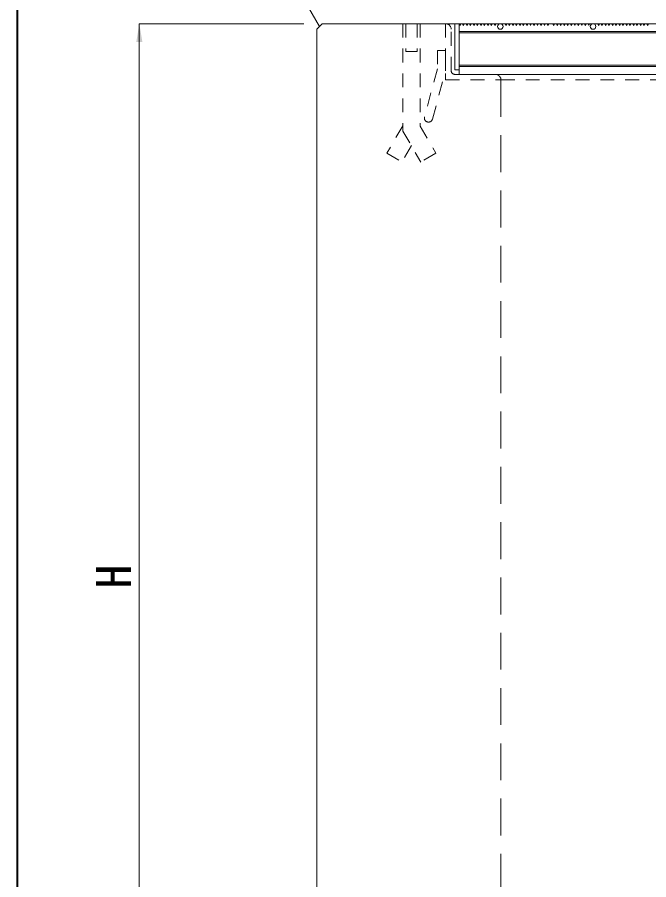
# Model space of a CAD drawing. Units: millimetres at full size; details may follow other scales. Extents: x 77366 to 106166, y -28085 to 6898.
# Drawn here: x 102366 to 103051, y -24481 to -23545 of the extents above; entities that cross this region are included whole.
import ezdxf
from ezdxf.enums import TextEntityAlignment as Align

# ---------------------------------------------------------------- set-up
doc = ezdxf.new("R2010")
doc.units = ezdxf.units.MM
doc.header["$LTSCALE"] = 50
doc.linetypes.add('USER1', pattern=[0.54, 0.3, -0.24])
doc.linetypes.add('USER2', pattern=[1.2, 0.8, -0.4])
for name, color, linetype, lineweight in [('受枠', 3, 'USER2', 9), ('図枠', 7, 'Continuous', 5), ('寸法線', 7, 'Continuous', 13), ('引出線', 4, 'Continuous', 13), ('本体', 2, 'Continuous', 20), ('ｲﾝｻｰﾄ', 3, 'USER1', 9), ('ｸﾞﾚｰﾁﾝｸﾞ', 7, 'Continuous', 5)]:
    doc.layers.add(name, color=color, linetype=linetype, lineweight=lineweight)
doc.styles.add('ＭＳ ゴシック', font='')
doc.styles.get('ＭＳ ゴシック').set_extended_font_data('MS Gothic')

# ---------------------------------------------------------------- blocks, each defined once
blk = doc.blocks.new('filled_arrow')
at = {"color": 0, "linetype": 'Continuous', "lineweight": -2}
blk.add_solid([(7.5, 1.25), (0, 0), (7.5, -1.25)], dxfattribs=at)

msp = doc.modelspace()

# ---------------------------------------------------------------- linework, layer by layer
at = {"layer": '受枠', "linetype": 'USER1'}
for p, q in [((102830.8, -23551.94), (102830.8, -23612.94)), ((102836.8, -23602.94), (102836.8, -23557.94)), ((102830.8, -23580.94), (102821.8, -23580.94)), ((102821.8, -23580.94), (102821.8, -23600.94)), ((102830.8, -23600.94), (102830.8, -23580.94)), ((102821.8, -23600.94), (102807.82, -23653.1)), ((102816.51, -23655.43), (102830.49, -23603.27)), ((102830.8, -23612.94), (102890.8, -23612.94)), ((102830.8, -23612.94), (102846.8, -23612.94)), ((102840.8, -23606.94), (102845.3, -23606.94)), ((102984.8, -23606.94), (102845.3, -23606.94)), ((102890.8, -23612.94), (103850.8, -23612.94))]:
    msp.add_line(p, q, dxfattribs=at)
for centre, radius, start, end in [((102830.8, -23557.94), 6, 0, 90), ((102821.8, -23600.94), 9, 345, 0), ((102840.8, -23602.94), 4, 180, 270), ((102884.8, -23612.94), 6, 0, 90), ((102812.17, -23654.26), 4.5, 165, 345)]:
    msp.add_arc(centre, radius, start, end, dxfattribs=at)
at = {"layer": '図枠', "lineweight": 40}
msp.add_line((102365.8, -22345.36), (102365.8, -27885.36), dxfattribs=at)
at = {"layer": '寸法線'}
for p in [(102498.3, -24751.94), (102676.8, -23551.94)]:
    msp.add_line(p, (102498.3, -23551.94), dxfattribs=at)
at = {"layer": '引出線'}
msp.add_lwpolyline([(102693.8, -23554.94), (102593.73, -23381.62), (102531.34, -23381.62)], dxfattribs=at)
at = {"layer": '本体'}
for p, q in [((102690.8, -23557.94), (102696.8, -23551.94)), ((102690.8, -23557.94), (102690.8, -24751.94)), ((102696.8, -23551.94), (103984.8, -23551.94))]:
    msp.add_line(p, q, dxfattribs=at)
at = {"layer": '本体', "linetype": 'USER2', "lineweight": 9}
msp.add_line((102890.8, -23612.94), (102890.8, -24751.94), dxfattribs=at)
at = {"layer": 'ｲﾝｻｰﾄ'}
for p, q in [((102784.3, -23551.94), (102784.3, -23668.41)), ((102784.3, -23551.94), (102803.3, -23551.94)), ((102787.72, -23551.94), (102787.72, -23581.94)), ((102799.88, -23551.94), (102799.88, -23581.94)), ((102803.3, -23551.94), (102803.3, -23663.32)), ((102787.72, -23581.94), (102799.88, -23581.94)), ((102784.3, -23662.61), (102767.08, -23692.44)), ((102784.3, -23668.41), (102803.75, -23702.12)), ((102803.3, -23663.32), (102820.21, -23692.62)), ((102793.8, -23684.16), (102783.53, -23701.94)), ((102767.08, -23692.44), (102783.53, -23701.94)), ((102820.21, -23692.62), (102803.75, -23702.12))]:
    msp.add_line(p, q, dxfattribs=at)
at = {"layer": 'ｸﾞﾚｰﾁﾝｸﾞ'}
for p, q in [((102840.8, -23551.94), (102945.3, -23551.94)), ((102840.8, -23551.94), (102840.8, -23601.94)), ((102845.3, -23551.94), (103836.3, -23551.94)), ((102845.3, -23551.94), (102845.3, -23606.94)), ((102845.3, -23551.94), (102977.7, -23551.94)), ((102845.3, -23551.94), (102845.3, -23601.94)), ((102846.2, -23554.04), (102845.3, -23551.94)), ((102847.1, -23551.94), (102846.2, -23554.04)), ((102849.1, -23551.94), (102847.1, -23551.94)), ((102850, -23554.04), (102849.1, -23551.94)), ((102850.9, -23551.94), (102850, -23554.04)), ((102852.9, -23551.94), (102850.9, -23551.94)), ((102853.8, -23554.04), (102852.9, -23551.94)), ((102854.7, -23551.94), (102853.8, -23554.04)), ((102856.7, -23551.94), (102854.7, -23551.94)), ((102857.6, -23554.04), (102856.7, -23551.94)), ((102858.5, -23551.94), (102857.6, -23554.04)), ((102860.5, -23551.94), (102858.5, -23551.94)), ((102861.4, -23554.04), (102860.5, -23551.94)), ((102862.3, -23551.94), (102861.4, -23554.04)), ((102864.3, -23551.94), (102862.3, -23551.94)), ((102865.2, -23554.04), (102864.3, -23551.94)), ((102866.1, -23551.94), (102865.2, -23554.04)), ((102868.1, -23551.94), (102866.1, -23551.94)), ((102869, -23554.04), (102868.1, -23551.94)), ((102869.9, -23551.94), (102869, -23554.04)), ((102871.9, -23551.94), (102869.9, -23551.94)), ((102872.8, -23554.04), (102871.9, -23551.94)), ((102873.7, -23551.94), (102872.8, -23554.04)), ((102875.7, -23551.94), (102873.7, -23551.94)), ((102876.6, -23554.04), (102875.7, -23551.94)), ((102877.5, -23551.94), (102876.6, -23554.04)), ((102879.5, -23551.94), (102877.5, -23551.94)), ((102880.4, -23554.04), (102879.5, -23551.94)), ((102881.3, -23551.94), (102880.4, -23554.04)), ((102883.3, -23551.94), (102881.3, -23551.94)), ((102884.2, -23554.04), (102883.3, -23551.94)), ((102885.1, -23551.94), (102884.2, -23554.04)), ((102889.58, -23551.94), (102891.58, -23551.94)), ((102893.38, -23551.94), (102895.38, -23551.94)), ((102895.38, -23551.94), (102896.28, -23554.04)), ((102896.28, -23554.04), (102897.18, -23551.94)), ((102897.18, -23551.94), (102899.18, -23551.94)), ((102899.18, -23551.94), (102900.08, -23554.04)), ((102900.08, -23554.04), (102900.98, -23551.94)), ((102900.98, -23551.94), (102902.98, -23551.94)), ((102902.98, -23551.94), (102903.88, -23554.04)), ((102903.88, -23554.04), (102904.78, -23551.94)), ((102904.78, -23551.94), (102906.78, -23551.94)), ((102906.78, -23551.94), (102907.68, -23554.04)), ((102907.68, -23554.04), (102908.58, -23551.94)), ((102908.58, -23551.94), (102910.58, -23551.94)), ((102910.58, -23551.94), (102911.48, -23554.04)), ((102911.48, -23554.04), (102912.38, -23551.94)), ((102912.38, -23551.94), (102914.38, -23551.94)), ((102914.38, -23551.94), (102915.28, -23554.04)), ((102915.28, -23554.04), (102916.18, -23551.94)), ((102916.18, -23551.94), (102918.18, -23551.94)), ((102918.18, -23551.94), (102919.08, -23554.04)), ((102919.08, -23554.04), (102919.98, -23551.94)), ((102919.98, -23551.94), (102921.98, -23551.94)), ((102921.98, -23551.94), (102922.88, -23554.04)), ((102922.88, -23554.04), (102923.78, -23551.94)), ((102923.78, -23551.94), (102925.78, -23551.94)), ((102925.78, -23551.94), (102926.68, -23554.04)), ((102926.68, -23554.04), (102927.58, -23551.94)), ((102927.58, -23551.94), (102929.58, -23551.94)), ((102929.58, -23551.94), (102930.48, -23554.04)), ((102930.48, -23554.04), (102931.38, -23551.94)), ((102931.38, -23551.94), (102933.38, -23551.94)), ((102933.38, -23551.94), (102934.28, -23554.04)), ((102934.28, -23554.04), (102935.18, -23551.94)), ((102935.18, -23551.94), (102937.18, -23551.94)), ((102937.18, -23551.94), (102938.08, -23554.04)), ((102938.08, -23554.04), (102938.98, -23551.94)), ((102938.98, -23551.94), (102940.98, -23551.94)), ((102940.98, -23551.94), (102941.88, -23554.04)), ((102941.88, -23554.04), (102942.78, -23551.94)), ((102945.3, -23551.94), (102947.3, -23551.94)), ((102947.3, -23551.94), (102948.2, -23554.04)), ((102948.2, -23554.04), (102949.1, -23551.94)), ((102949.1, -23551.94), (102951.1, -23551.94)), ((102951.1, -23551.94), (102952, -23554.04)), ((102952, -23554.04), (102952.9, -23551.94)), ((102952.9, -23551.94), (102954.9, -23551.94)), ((102954.9, -23551.94), (102955.8, -23554.04)), ((102955.8, -23554.04), (102956.7, -23551.94)), ((102956.7, -23551.94), (102958.7, -23551.94)), ((102958.7, -23551.94), (102959.6, -23554.04)), ((102959.6, -23554.04), (102960.5, -23551.94)), ((102960.5, -23551.94), (102962.5, -23551.94)), ((102962.5, -23551.94), (102963.4, -23554.04)), ((102963.4, -23554.04), (102964.3, -23551.94)), ((102964.3, -23551.94), (102966.3, -23551.94)), ((102966.3, -23551.94), (102967.2, -23554.04)), ((102967.2, -23554.04), (102968.1, -23551.94)), ((102968.1, -23551.94), (102970.1, -23551.94)), ((102970.1, -23551.94), (102971, -23554.04)), ((102971, -23554.04), (102971.9, -23551.94)), ((102971.9, -23551.94), (102973.9, -23551.94)), ((102973.9, -23551.94), (102974.8, -23554.04)), ((102974.8, -23554.04), (102975.7, -23551.94)), ((102977.7, -23551.94), (102978.6, -23554.04)), ((102978.6, -23554.04), (102979.5, -23551.94)), ((102979.5, -23551.94), (102981.5, -23551.94)), ((102981.5, -23551.94), (102982.4, -23554.04)), ((102982.4, -23554.04), (102983.3, -23551.94)), ((102983.3, -23551.94), (102985.3, -23551.94)), ((102985.3, -23551.94), (102986.2, -23554.04)), ((102986.2, -23554.04), (102987.1, -23551.94)), ((102993.8, -23551.94), (102995.8, -23551.94)), ((102995.8, -23551.94), (102996.7, -23554.04)), ((102996.7, -23554.04), (102997.6, -23551.94)), ((102997.6, -23551.94), (102999.6, -23551.94)), ((102999.6, -23551.94), (103000.5, -23554.04)), ((103000.5, -23554.04), (103001.4, -23551.94)), ((103001.4, -23551.94), (103003.4, -23551.94)), ((103003.4, -23551.94), (103004.3, -23554.04)), ((103004.3, -23554.04), (103005.2, -23551.94)), ((103005.2, -23551.94), (103007.2, -23551.94)), ((103007.2, -23551.94), (103008.1, -23554.04)), ((103008.1, -23554.04), (103009, -23551.94)), ((103009, -23551.94), (103011, -23551.94)), ((103011, -23551.94), (103011.9, -23554.04)), ((103011.9, -23554.04), (103012.8, -23551.94)), ((103012.8, -23551.94), (103014.8, -23551.94)), ((103014.8, -23551.94), (103015.7, -23554.04)), ((103015.7, -23554.04), (103016.6, -23551.94)), ((103016.6, -23551.94), (103018.6, -23551.94)), ((103018.6, -23551.94), (103019.5, -23554.04)), ((103019.5, -23554.04), (103020.4, -23551.94)), ((103020.4, -23551.94), (103022.4, -23551.94)), ((103022.4, -23551.94), (103023.3, -23554.04)), ((103023.3, -23554.04), (103024.2, -23551.94)), ((103024.2, -23551.94), (103026.2, -23551.94)), ((103026.2, -23551.94), (103027.1, -23554.04)), ((103027.1, -23554.04), (103028, -23551.94)), ((103028, -23551.94), (103030, -23551.94)), ((103030, -23551.94), (103030.9, -23554.04)), ((103030.9, -23554.04), (103031.8, -23551.94)), ((103031.8, -23551.94), (103033.8, -23551.94)), ((103033.8, -23551.94), (103034.7, -23554.04)), ((103034.7, -23554.04), (103035.6, -23551.94)), ((103035.6, -23551.94), (103037.6, -23551.94)), ((103037.6, -23551.94), (103038.5, -23554.04)), ((103038.5, -23554.04), (103039.4, -23551.94)), ((103039.4, -23551.94), (103041.4, -23551.94)), ((103041.4, -23551.94), (103042.3, -23554.04)), ((103042.3, -23554.04), (103043.2, -23551.94)), ((103043.2, -23551.94), (103045.2, -23551.94)), ((103045.2, -23551.94), (103046.1, -23554.04)), ((103046.1, -23554.04), (103047, -23551.94)), ((103047, -23551.94), (103049, -23551.94)), ((103049, -23551.94), (103049.9, -23554.04)), ((103049.9, -23554.04), (103050.8, -23551.94)), ((103050.8, -23551.94), (103052.8, -23551.94)), ((102845.3, -23560.44), (103836.3, -23560.44)), ((102845.3, -23561.94), (103836.3, -23561.94)), ((102840.8, -23601.94), (102845.3, -23601.94)), ((102845.3, -23596.94), (103836.3, -23596.94)), ((102845.3, -23598.44), (103836.3, -23598.44)), ((102845.3, -23606.94), (103836.3, -23606.94))]:
    msp.add_line(p, q, dxfattribs=at)
for centre in [(102890.1, -23554.94), (102890.1, -23554.94), (102990.8, -23554.94)]:
    msp.add_circle(centre, 3, dxfattribs=at)

# ---------------------------------------------------------------- block references
at = {"layer": '寸法線', "xscale": 2.67, "yscale": 2.67, "rotation": 270}
msp.add_blockref('filled_arrow', (102498.3, -23551.94), dxfattribs=at)
at = {"layer": '引出線', "xscale": 0.133, "yscale": 0.133, "rotation": 120}
msp.add_blockref('filled_arrow', (102693.8, -23554.94), dxfattribs=at)

# ---------------------------------------------------------------- texts
at = {"layer": '寸法線', "style": 'ＭＳ ゴシック'}
msp.add_text('H', height=37.98, rotation=90, dxfattribs=at).set_placement((102470.3, -24151.94), align=Align.MIDDLE_CENTER)

doc.saveas('drawing.dxf')
